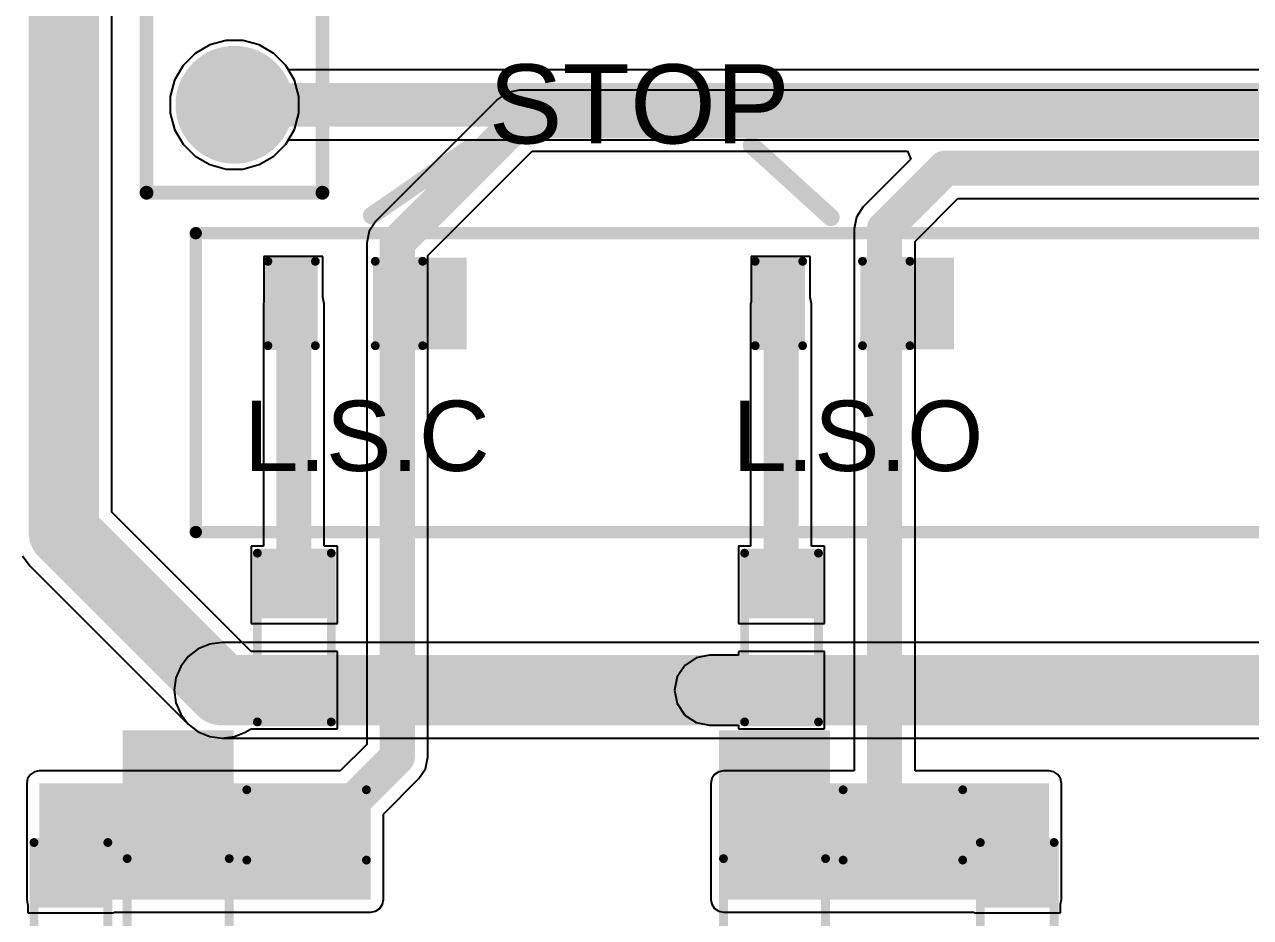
# Model space of a CAD drawing. Header units: millimetres. Extents: x -0.16 to 4.85, y -0.01 to 3.83.
# Drawn here: x 2.877 to 3.574, y 0.469 to 0.977 of the extents above; entities that cross this region are included whole.
import ezdxf

# ---------------------------------------------------------------- set-up
doc = ezdxf.new("R2010")
doc.units = ezdxf.units.MM
doc.header["$MEASUREMENT"] = 0
for name, color, linetype in [('BottomLayer', 5, 'Continuous'), ('BottomSolder', 6, 'Continuous'), ('MultiLayer', 9, 'Continuous'), ('PadHoleLayer', 156, 'Continuous'), ('TopLayer', 1, 'Continuous'), ('TopOverlay', 2, 'Continuous'), ('TopPaste', 8, 'Continuous'), ('TopSolder', 216, 'Continuous'), ('ViaHoleLayer', 16, 'Continuous')]:
    doc.layers.add(name, color=color, linetype=linetype)
doc.styles.add('Arial', font='', dxfattribs={"height": 0.2})
doc.styles.get('Arial').set_extended_font_data('Arial')

# ---------------------------------------------------------------- blocks, each defined once
blk = doc.blocks.new('RES_0603_41')
at = {"layer": 'TopLayer'}
for points in [[(-0.015, 0.0175), (-0.015, -0.0175), (-0.045, -0.0175), (-0.045, 0.0175)], [(0.045, 0.0175), (0.045, -0.0175), (0.015, -0.0175), (0.015, 0.0175)]]:
    blk.add_hatch(color=1, dxfattribs=at).paths.add_polyline_path(points)
at = {"layer": 'TopPaste'}
for points in [[(-0.015, 0.0175), (-0.015, -0.0175), (-0.045, -0.0175), (-0.045, 0.0175)], [(0.045, 0.0175), (0.045, -0.0175), (0.015, -0.0175), (0.015, 0.0175)]]:
    blk.add_hatch(color=8, dxfattribs=at).paths.add_polyline_path(points)
at = {"layer": 'TopSolder'}
for points in [[(-0.011, 0.0215), (-0.011, -0.0215), (-0.049, -0.0215), (-0.049, 0.0215)], [(0.049, 0.0215), (0.049, -0.0215), (0.011, -0.0215), (0.011, 0.0215)]]:
    blk.add_hatch(color=216, dxfattribs=at).paths.add_polyline_path(points)
at = {"layer": 'TopOverlay', "const_width": 0.005}
for points in [[(-0.048, -0.021), (-0.048, 0.021)], [(0.048, 0.021), (-0.048, 0.021)], [(0.048, -0.021), (0.048, 0.021)], [(0.048, -0.021), (-0.048, -0.021)]]:
    blk.add_lwpolyline(points, dxfattribs=at)
at = {"layer": 'TopOverlay', "const_width": 0.0025}
for points in [[(-0.04925, 0.021, 1), (-0.04675, 0.021, 1)], [(-0.04925, 0.021, 1), (-0.04675, 0.021, 1)], [(0.04675, 0.021, 1), (0.04925, 0.021, 1)], [(0.04675, 0.021, 1), (0.04925, 0.021, 1)], [(-0.04925, -0.021, 1), (-0.04675, -0.021, 1)], [(-0.04925, -0.021, 1), (-0.04675, -0.021, 1)], [(0.04675, -0.021, 1), (0.04925, -0.021, 1)], [(0.04675, -0.021, 1), (0.04925, -0.021, 1)]]:
    blk.add_lwpolyline(points, format="xyb", close=True, dxfattribs=at)
blk = doc.blocks.new('RES_0603_42')
at = {"layer": 'TopLayer'}
for points in [[(-0.015, 0.0175), (-0.015, -0.0175), (-0.045, -0.0175), (-0.045, 0.0175)], [(0.045, 0.0175), (0.045, -0.0175), (0.015, -0.0175), (0.015, 0.0175)]]:
    blk.add_hatch(color=1, dxfattribs=at).paths.add_polyline_path(points)
at = {"layer": 'TopPaste'}
for points in [[(-0.015, 0.0175), (-0.015, -0.0175), (-0.045, -0.0175), (-0.045, 0.0175)], [(0.045, 0.0175), (0.045, -0.0175), (0.015, -0.0175), (0.015, 0.0175)]]:
    blk.add_hatch(color=8, dxfattribs=at).paths.add_polyline_path(points)
at = {"layer": 'TopSolder'}
for points in [[(-0.011, 0.0215), (-0.011, -0.0215), (-0.049, -0.0215), (-0.049, 0.0215)], [(0.049, 0.0215), (0.049, -0.0215), (0.011, -0.0215), (0.011, 0.0215)]]:
    blk.add_hatch(color=216, dxfattribs=at).paths.add_polyline_path(points)
at = {"layer": 'TopOverlay', "const_width": 0.005}
for points in [[(-0.048, -0.021), (-0.048, 0.021)], [(0.048, 0.021), (-0.048, 0.021)], [(0.048, -0.021), (0.048, 0.021)], [(0.048, -0.021), (-0.048, -0.021)]]:
    blk.add_lwpolyline(points, dxfattribs=at)
at = {"layer": 'TopOverlay', "const_width": 0.0025}
for points in [[(-0.04925, 0.021, 1), (-0.04675, 0.021, 1)], [(-0.04925, 0.021, 1), (-0.04675, 0.021, 1)], [(0.04675, 0.021, 1), (0.04925, 0.021, 1)], [(0.04675, 0.021, 1), (0.04925, 0.021, 1)], [(-0.04925, -0.021, 1), (-0.04675, -0.021, 1)], [(-0.04925, -0.021, 1), (-0.04675, -0.021, 1)], [(0.04675, -0.021, 1), (0.04925, -0.021, 1)], [(0.04675, -0.021, 1), (0.04925, -0.021, 1)]]:
    blk.add_lwpolyline(points, format="xyb", close=True, dxfattribs=at)
blk = doc.blocks.new('RES_0603_46')
at = {"layer": 'TopLayer'}
for points in [[(-0.015, 0.0175), (-0.015, -0.0175), (-0.045, -0.0175), (-0.045, 0.0175)], [(0.045, 0.0175), (0.045, -0.0175), (0.015, -0.0175), (0.015, 0.0175)]]:
    blk.add_hatch(color=1, dxfattribs=at).paths.add_polyline_path(points)
at = {"layer": 'TopPaste'}
for points in [[(-0.015, 0.0175), (-0.015, -0.0175), (-0.045, -0.0175), (-0.045, 0.0175)], [(0.045, 0.0175), (0.045, -0.0175), (0.015, -0.0175), (0.015, 0.0175)]]:
    blk.add_hatch(color=8, dxfattribs=at).paths.add_polyline_path(points)
at = {"layer": 'TopSolder'}
for points in [[(-0.011, 0.0215), (-0.011, -0.0215), (-0.049, -0.0215), (-0.049, 0.0215)], [(0.049, 0.0215), (0.049, -0.0215), (0.011, -0.0215), (0.011, 0.0215)]]:
    blk.add_hatch(color=216, dxfattribs=at).paths.add_polyline_path(points)
at = {"layer": 'TopOverlay', "const_width": 0.005}
for points in [[(-0.048, 0.021), (-0.048, -0.021)], [(-0.048, 0.021), (0.048, 0.021)], [(0.048, 0.021), (0.048, -0.021)], [(-0.048, -0.021), (0.048, -0.021)]]:
    blk.add_lwpolyline(points, dxfattribs=at)
at = {"layer": 'TopOverlay', "const_width": 0.0025}
for points in [[(-0.04925, 0.021, 1), (-0.04675, 0.021, 1)], [(-0.04925, 0.021, 1), (-0.04675, 0.021, 1)], [(0.04675, 0.021, 1), (0.04925, 0.021, 1)], [(0.04675, 0.021, 1), (0.04925, 0.021, 1)], [(-0.04925, -0.021, 1), (-0.04675, -0.021, 1)], [(-0.04925, -0.021, 1), (-0.04675, -0.021, 1)], [(0.04675, -0.021, 1), (0.04925, -0.021, 1)], [(0.04675, -0.021, 1), (0.04925, -0.021, 1)]]:
    blk.add_lwpolyline(points, format="xyb", close=True, dxfattribs=at)
blk = doc.blocks.new('RES_0603_47')
at = {"layer": 'TopLayer'}
for points in [[(-0.015, 0.0175), (-0.015, -0.0175), (-0.045, -0.0175), (-0.045, 0.0175)], [(0.045, 0.0175), (0.045, -0.0175), (0.015, -0.0175), (0.015, 0.0175)]]:
    blk.add_hatch(color=1, dxfattribs=at).paths.add_polyline_path(points)
at = {"layer": 'TopPaste'}
for points in [[(-0.015, 0.0175), (-0.015, -0.0175), (-0.045, -0.0175), (-0.045, 0.0175)], [(0.045, 0.0175), (0.045, -0.0175), (0.015, -0.0175), (0.015, 0.0175)]]:
    blk.add_hatch(color=8, dxfattribs=at).paths.add_polyline_path(points)
at = {"layer": 'TopSolder'}
for points in [[(-0.011, 0.0215), (-0.011, -0.0215), (-0.049, -0.0215), (-0.049, 0.0215)], [(0.049, 0.0215), (0.049, -0.0215), (0.011, -0.0215), (0.011, 0.0215)]]:
    blk.add_hatch(color=216, dxfattribs=at).paths.add_polyline_path(points)
at = {"layer": 'TopOverlay', "const_width": 0.005}
for points in [[(-0.048, 0.021), (-0.048, -0.021)], [(-0.048, 0.021), (0.048, 0.021)], [(0.048, 0.021), (0.048, -0.021)], [(-0.048, -0.021), (0.048, -0.021)]]:
    blk.add_lwpolyline(points, dxfattribs=at)
at = {"layer": 'TopOverlay', "const_width": 0.0025}
for points in [[(-0.04925, 0.021, 1), (-0.04675, 0.021, 1)], [(-0.04925, 0.021, 1), (-0.04675, 0.021, 1)], [(0.04675, 0.021, 1), (0.04925, 0.021, 1)], [(0.04675, 0.021, 1), (0.04925, 0.021, 1)], [(-0.04925, -0.021, 1), (-0.04675, -0.021, 1)], [(-0.04925, -0.021, 1), (-0.04675, -0.021, 1)], [(0.04675, -0.021, 1), (0.04925, -0.021, 1)], [(0.04675, -0.021, 1), (0.04925, -0.021, 1)]]:
    blk.add_lwpolyline(points, format="xyb", close=True, dxfattribs=at)
blk = doc.blocks.new('LED_0603_82')
at = {"layer": 'TopLayer'}
for points in [[(-0.03937, 0.01969), (-0.01969, 0.01969), (-0.01969, -0.01969), (-0.03937, -0.01969)], [(0.01969, 0.01969), (0.03937, 0.01969), (0.03937, -0.01969), (0.01969, -0.01969)]]:
    blk.add_hatch(color=1, dxfattribs=at).paths.add_polyline_path(points)
at = {"layer": 'TopOverlay'}
blk.add_hatch(color=2, dxfattribs=at).paths.add_polyline_path([(0.044, -0.026), (0.069, -0.026), (0.069, 0.026), (0.044, 0.026)])
at = {"layer": 'TopPaste'}
for points in [[(-0.03937, 0.01969), (-0.01969, 0.01969), (-0.01969, -0.01969), (-0.03937, -0.01969)], [(0.01969, 0.01969), (0.03937, 0.01969), (0.03937, -0.01969), (0.01969, -0.01969)]]:
    blk.add_hatch(color=8, dxfattribs=at).paths.add_polyline_path(points)
at = {"layer": 'TopSolder'}
for points in [[(-0.04337, 0.02369), (-0.01569, 0.02369), (-0.01569, -0.02369), (-0.04337, -0.02369)], [(0.01569, 0.02369), (0.04337, 0.02369), (0.04337, -0.02369), (0.01569, -0.02369)]]:
    blk.add_hatch(color=216, dxfattribs=at).paths.add_polyline_path(points)
at = {"layer": 'TopOverlay', "const_width": 0.005}
for points in [[(-0.044, 0.024), (-0.017, 0.024)], [(-0.044, -0.024), (-0.044, 0.024)], [(0.017, 0.024), (0.044, 0.024)], [(0.044, -0.024), (0.044, 0.024)], [(-0.044, -0.024), (-0.017, -0.024)], [(0.017, -0.024), (0.044, -0.024)]]:
    blk.add_lwpolyline(points, dxfattribs=at)
at = {"layer": 'TopOverlay', "const_width": 0.0025}
for points in [[(-0.04525, 0.024, 1), (-0.04275, 0.024, 1)], [(-0.04525, 0.024, 1), (-0.04275, 0.024, 1)], [(-0.01825, 0.024, 1), (-0.01575, 0.024, 1)], [(0.01575, 0.024, 1), (0.01825, 0.024, 1)], [(0.04275, 0.024, 1), (0.04525, 0.024, 1)], [(0.04275, 0.024, 1), (0.04525, 0.024, 1)], [(-0.04525, -0.024, 1), (-0.04275, -0.024, 1)], [(-0.04525, -0.024, 1), (-0.04275, -0.024, 1)], [(-0.01825, -0.024, 1), (-0.01575, -0.024, 1)], [(0.01575, -0.024, 1), (0.01825, -0.024, 1)], [(0.04275, -0.024, 1), (0.04525, -0.024, 1)], [(0.04275, -0.024, 1), (0.04525, -0.024, 1)]]:
    blk.add_lwpolyline(points, format="xyb", close=True, dxfattribs=at)
blk = doc.blocks.new('LED_0603_83')
at = {"layer": 'TopLayer'}
for points in [[(-0.03937, 0.01969), (-0.01969, 0.01969), (-0.01969, -0.01969), (-0.03937, -0.01969)], [(0.01969, 0.01969), (0.03937, 0.01969), (0.03937, -0.01969), (0.01969, -0.01969)]]:
    blk.add_hatch(color=1, dxfattribs=at).paths.add_polyline_path(points)
at = {"layer": 'TopOverlay'}
blk.add_hatch(color=2, dxfattribs=at).paths.add_polyline_path([(0.044, -0.026), (0.069, -0.026), (0.069, 0.026), (0.044, 0.026)])
at = {"layer": 'TopPaste'}
for points in [[(-0.03937, 0.01969), (-0.01969, 0.01969), (-0.01969, -0.01969), (-0.03937, -0.01969)], [(0.01969, 0.01969), (0.03937, 0.01969), (0.03937, -0.01969), (0.01969, -0.01969)]]:
    blk.add_hatch(color=8, dxfattribs=at).paths.add_polyline_path(points)
at = {"layer": 'TopSolder'}
for points in [[(-0.04337, 0.02369), (-0.01569, 0.02369), (-0.01569, -0.02369), (-0.04337, -0.02369)], [(0.01569, 0.02369), (0.04337, 0.02369), (0.04337, -0.02369), (0.01569, -0.02369)]]:
    blk.add_hatch(color=216, dxfattribs=at).paths.add_polyline_path(points)
at = {"layer": 'TopOverlay', "const_width": 0.005}
for points in [[(-0.044, 0.024), (-0.017, 0.024)], [(-0.044, -0.024), (-0.044, 0.024)], [(0.017, 0.024), (0.044, 0.024)], [(0.044, -0.024), (0.044, 0.024)], [(-0.044, -0.024), (-0.017, -0.024)], [(0.017, -0.024), (0.044, -0.024)]]:
    blk.add_lwpolyline(points, dxfattribs=at)
at = {"layer": 'TopOverlay', "const_width": 0.0025}
for points in [[(-0.04525, 0.024, 1), (-0.04275, 0.024, 1)], [(-0.04525, 0.024, 1), (-0.04275, 0.024, 1)], [(-0.01825, 0.024, 1), (-0.01575, 0.024, 1)], [(0.01575, 0.024, 1), (0.01825, 0.024, 1)], [(0.04275, 0.024, 1), (0.04525, 0.024, 1)], [(0.04275, 0.024, 1), (0.04525, 0.024, 1)], [(-0.04525, -0.024, 1), (-0.04275, -0.024, 1)], [(-0.04525, -0.024, 1), (-0.04275, -0.024, 1)], [(-0.01825, -0.024, 1), (-0.01575, -0.024, 1)], [(0.01575, -0.024, 1), (0.01825, -0.024, 1)], [(0.04275, -0.024, 1), (0.04525, -0.024, 1)], [(0.04275, -0.024, 1), (0.04525, -0.024, 1)]]:
    blk.add_lwpolyline(points, format="xyb", close=True, dxfattribs=at)
blk = doc.blocks.new('HDR1X2__FEMALE__92')
at = {"layer": 'BottomLayer'}
blk.add_hatch(color=5, dxfattribs=at).paths.add_polyline_path([(-0.07953, 0.02953), (-0.02047, 0.02953), (-0.02047, -0.02953), (-0.07953, -0.02953)])
h = blk.add_hatch(color=5, dxfattribs=at)
edge = h.paths.add_edge_path()
edge.add_arc((0.05, 0), 0.02953, 0, 360)
at = {"layer": 'BottomSolder'}
blk.add_hatch(color=6, dxfattribs=at).paths.add_polyline_path([(-0.08353, 0.03353), (-0.01647, 0.03353), (-0.01647, -0.03353), (-0.08353, -0.03353)])
h = blk.add_hatch(color=6, dxfattribs=at)
edge = h.paths.add_edge_path()
edge.add_arc((0.05, 0), 0.03353, 0, 360)
at = {"layer": 'MultiLayer'}
blk.add_hatch(color=9, dxfattribs=at).paths.add_polyline_path([(-0.07953, 0.02953), (-0.02047, 0.02953), (-0.02047, -0.02953), (-0.07953, -0.02953)])
h = blk.add_hatch(color=9, dxfattribs=at)
edge = h.paths.add_edge_path()
edge.add_arc((0.05, 0), 0.02953, 0, 360)
at = {"layer": 'PadHoleLayer'}
h = blk.add_hatch(color=156, dxfattribs=at)
edge = h.paths.add_edge_path()
edge.add_arc((-0.05, 0), 0.01772, 0, 360)
h = blk.add_hatch(color=156, dxfattribs=at)
edge = h.paths.add_edge_path()
edge.add_arc((0.05, 0), 0.01772, 0, 360)
at = {"layer": 'TopLayer'}
blk.add_hatch(color=1, dxfattribs=at).paths.add_polyline_path([(-0.07953, 0.02953), (-0.02047, 0.02953), (-0.02047, -0.02953), (-0.07953, -0.02953)])
h = blk.add_hatch(color=1, dxfattribs=at)
edge = h.paths.add_edge_path()
edge.add_arc((0.05, 0), 0.02953, 0, 360)
at = {"layer": 'TopSolder'}
blk.add_hatch(color=216, dxfattribs=at).paths.add_polyline_path([(-0.08353, 0.03353), (-0.01647, 0.03353), (-0.01647, -0.03353), (-0.08353, -0.03353)])
h = blk.add_hatch(color=216, dxfattribs=at)
edge = h.paths.add_edge_path()
edge.add_arc((0.05, 0), 0.03353, 0, 360)
at = {"layer": 'TopOverlay', "const_width": 0.00787}
for points in [[(0.1, 0.05), (-0.1, 0.05)], [(-0.1, -0.05), (-0.1, 0.05)], [(0.1, -0.05), (0.1, 0.05)], [(0.1, -0.05), (-0.1, -0.05)]]:
    blk.add_lwpolyline(points, dxfattribs=at)
at = {"layer": 'TopOverlay', "const_width": 0.00394}
for points in [[(-0.10197, 0.05, 1), (-0.09803, 0.05, 1)], [(-0.10197, 0.05, 1), (-0.09803, 0.05, 1)], [(0.09803, 0.05, 1), (0.10197, 0.05, 1)], [(0.09803, 0.05, 1), (0.10197, 0.05, 1)], [(-0.10197, -0.05, 1), (-0.09803, -0.05, 1)], [(-0.10197, -0.05, 1), (-0.09803, -0.05, 1)], [(0.09803, -0.05, 1), (0.10197, -0.05, 1)], [(0.09803, -0.05, 1), (0.10197, -0.05, 1)]]:
    blk.add_lwpolyline(points, format="xyb", close=True, dxfattribs=at)
blk = doc.blocks.new('SOD_123_110')
at = {"layer": 'TopLayer'}
for points in [[(-0.04331, 0.01772), (-0.04331, -0.01772), (-0.08071, -0.01772), (-0.08071, 0.01772)], [(0.08071, 0.01772), (0.08071, -0.01772), (0.04331, -0.01772), (0.04331, 0.01772)]]:
    blk.add_hatch(color=1, dxfattribs=at).paths.add_polyline_path(points)
at = {"layer": 'TopOverlay'}
for points in [[(0.038, 0.02), (0.111, 0.02), (0.111, 0.0315), (0.038, 0.0315)], [(0.08346, -0.031), (0.111, -0.031), (0.111, 0.031), (0.08346, 0.031)], [(0.038, -0.0315), (0.111, -0.0315), (0.111, -0.02), (0.038, -0.02)]]:
    blk.add_hatch(color=2, dxfattribs=at).paths.add_polyline_path(points)
at = {"layer": 'TopPaste'}
for points in [[(-0.04331, 0.01772), (-0.04331, -0.01772), (-0.08071, -0.01772), (-0.08071, 0.01772)], [(0.08071, 0.01772), (0.08071, -0.01772), (0.04331, -0.01772), (0.04331, 0.01772)]]:
    blk.add_hatch(color=8, dxfattribs=at).paths.add_polyline_path(points)
at = {"layer": 'TopSolder'}
for points in [[(-0.03931, 0.02172), (-0.03931, -0.02172), (-0.08471, -0.02172), (-0.08471, 0.02172)], [(0.08471, 0.02172), (0.08471, -0.02172), (0.03931, -0.02172), (0.03931, 0.02172)]]:
    blk.add_hatch(color=216, dxfattribs=at).paths.add_polyline_path(points)
at = {"layer": 'TopOverlay', "const_width": 0.005}
for points in [[(-0.054, 0.029), (-0.054, 0.023)], [(-0.054, 0.029), (0.038, 0.029)], [(-0.054, -0.023), (-0.054, -0.029)], [(-0.054, -0.029), (0.038, -0.029)]]:
    blk.add_lwpolyline(points, dxfattribs=at)
at = {"layer": 'TopOverlay', "const_width": 0.0025}
for points in [[(-0.05525, 0.029, 1), (-0.05275, 0.029, 1)], [(-0.05525, 0.029, 1), (-0.05275, 0.029, 1)], [(0.03675, 0.029, 1), (0.03925, 0.029, 1)], [(-0.05525, 0.023, 1), (-0.05275, 0.023, 1)], [(-0.05525, -0.023, 1), (-0.05275, -0.023, 1)], [(-0.05525, -0.029, 1), (-0.05275, -0.029, 1)], [(-0.05525, -0.029, 1), (-0.05275, -0.029, 1)], [(0.03675, -0.029, 1), (0.03925, -0.029, 1)]]:
    blk.add_lwpolyline(points, format="xyb", close=True, dxfattribs=at)
blk = doc.blocks.new('SOD_123_111')
at = {"layer": 'TopLayer'}
for points in [[(-0.04331, 0.01772), (-0.04331, -0.01772), (-0.08071, -0.01772), (-0.08071, 0.01772)], [(0.08071, 0.01772), (0.08071, -0.01772), (0.04331, -0.01772), (0.04331, 0.01772)]]:
    blk.add_hatch(color=1, dxfattribs=at).paths.add_polyline_path(points)
at = {"layer": 'TopOverlay'}
for points in [[(0.038, 0.02), (0.111, 0.02), (0.111, 0.0315), (0.038, 0.0315)], [(0.08346, -0.031), (0.111, -0.031), (0.111, 0.031), (0.08346, 0.031)], [(0.038, -0.0315), (0.111, -0.0315), (0.111, -0.02), (0.038, -0.02)]]:
    blk.add_hatch(color=2, dxfattribs=at).paths.add_polyline_path(points)
at = {"layer": 'TopPaste'}
for points in [[(-0.04331, 0.01772), (-0.04331, -0.01772), (-0.08071, -0.01772), (-0.08071, 0.01772)], [(0.08071, 0.01772), (0.08071, -0.01772), (0.04331, -0.01772), (0.04331, 0.01772)]]:
    blk.add_hatch(color=8, dxfattribs=at).paths.add_polyline_path(points)
at = {"layer": 'TopSolder'}
for points in [[(-0.03931, 0.02172), (-0.03931, -0.02172), (-0.08471, -0.02172), (-0.08471, 0.02172)], [(0.08471, 0.02172), (0.08471, -0.02172), (0.03931, -0.02172), (0.03931, 0.02172)]]:
    blk.add_hatch(color=216, dxfattribs=at).paths.add_polyline_path(points)
at = {"layer": 'TopOverlay', "const_width": 0.005}
for points in [[(-0.054, 0.029), (-0.054, 0.023)], [(-0.054, 0.029), (0.038, 0.029)], [(-0.054, -0.023), (-0.054, -0.029)], [(-0.054, -0.029), (0.038, -0.029)]]:
    blk.add_lwpolyline(points, dxfattribs=at)
at = {"layer": 'TopOverlay', "const_width": 0.0025}
for points in [[(-0.05525, 0.029, 1), (-0.05275, 0.029, 1)], [(-0.05525, 0.029, 1), (-0.05275, 0.029, 1)], [(0.03675, 0.029, 1), (0.03925, 0.029, 1)], [(-0.05525, 0.023, 1), (-0.05275, 0.023, 1)], [(-0.05525, -0.023, 1), (-0.05275, -0.023, 1)], [(-0.05525, -0.029, 1), (-0.05275, -0.029, 1)], [(-0.05525, -0.029, 1), (-0.05275, -0.029, 1)], [(0.03675, -0.029, 1), (0.03925, -0.029, 1)]]:
    blk.add_lwpolyline(points, format="xyb", close=True, dxfattribs=at)
blk = doc.blocks.new('CAP_0805_120')
at = {"layer": 'TopLayer'}
for points in [[(-0.06, 0.03), (-0.02, 0.03), (-0.02, -0.03), (-0.06, -0.03)], [(0.02, 0.03), (0.06, 0.03), (0.06, -0.03), (0.02, -0.03)]]:
    blk.add_hatch(color=1, dxfattribs=at).paths.add_polyline_path(points)
at = {"layer": 'TopPaste'}
for points in [[(-0.06, 0.03), (-0.02, 0.03), (-0.02, -0.03), (-0.06, -0.03)], [(0.02, 0.03), (0.06, 0.03), (0.06, -0.03), (0.02, -0.03)]]:
    blk.add_hatch(color=8, dxfattribs=at).paths.add_polyline_path(points)
at = {"layer": 'TopSolder'}
for points in [[(-0.06276, 0.03276), (-0.01724, 0.03276), (-0.01724, -0.03276), (-0.06276, -0.03276)], [(0.01724, 0.03276), (0.06276, 0.03276), (0.06276, -0.03276), (0.01724, -0.03276)]]:
    blk.add_hatch(color=216, dxfattribs=at).paths.add_polyline_path(points)
at = {"layer": 'TopOverlay', "const_width": 0.005}
for points in [[(-0.064, 0.034), (-0.064, -0.034)], [(-0.064, 0.034), (-0.024, 0.034)], [(0.024, 0.034), (0.064, 0.034)], [(0.064, 0.034), (0.064, -0.034)], [(-0.064, -0.034), (-0.024, -0.034)], [(0.024, -0.034), (0.064, -0.034)]]:
    blk.add_lwpolyline(points, dxfattribs=at)
at = {"layer": 'TopOverlay', "const_width": 0.0025}
for points in [[(-0.06525, 0.034, 1), (-0.06275, 0.034, 1)], [(-0.06525, 0.034, 1), (-0.06275, 0.034, 1)], [(-0.02525, 0.034, 1), (-0.02275, 0.034, 1)], [(0.02275, 0.034, 1), (0.02525, 0.034, 1)], [(0.06275, 0.034, 1), (0.06525, 0.034, 1)], [(0.06275, 0.034, 1), (0.06525, 0.034, 1)], [(-0.06525, -0.034, 1), (-0.06275, -0.034, 1)], [(-0.06525, -0.034, 1), (-0.06275, -0.034, 1)], [(-0.02525, -0.034, 1), (-0.02275, -0.034, 1)], [(0.02275, -0.034, 1), (0.02525, -0.034, 1)], [(0.06275, -0.034, 1), (0.06525, -0.034, 1)], [(0.06275, -0.034, 1), (0.06525, -0.034, 1)]]:
    blk.add_lwpolyline(points, format="xyb", close=True, dxfattribs=at)
blk = doc.blocks.new('CAP_0805_121')
at = {"layer": 'TopLayer'}
for points in [[(-0.06, 0.03), (-0.02, 0.03), (-0.02, -0.03), (-0.06, -0.03)], [(0.02, 0.03), (0.06, 0.03), (0.06, -0.03), (0.02, -0.03)]]:
    blk.add_hatch(color=1, dxfattribs=at).paths.add_polyline_path(points)
at = {"layer": 'TopPaste'}
for points in [[(-0.06, 0.03), (-0.02, 0.03), (-0.02, -0.03), (-0.06, -0.03)], [(0.02, 0.03), (0.06, 0.03), (0.06, -0.03), (0.02, -0.03)]]:
    blk.add_hatch(color=8, dxfattribs=at).paths.add_polyline_path(points)
at = {"layer": 'TopSolder'}
for points in [[(-0.06276, 0.03276), (-0.01724, 0.03276), (-0.01724, -0.03276), (-0.06276, -0.03276)], [(0.01724, 0.03276), (0.06276, 0.03276), (0.06276, -0.03276), (0.01724, -0.03276)]]:
    blk.add_hatch(color=216, dxfattribs=at).paths.add_polyline_path(points)
at = {"layer": 'TopOverlay', "const_width": 0.005}
for points in [[(-0.064, 0.034), (-0.064, -0.034)], [(-0.064, 0.034), (-0.024, 0.034)], [(0.024, 0.034), (0.064, 0.034)], [(0.064, 0.034), (0.064, -0.034)], [(-0.064, -0.034), (-0.024, -0.034)], [(0.024, -0.034), (0.064, -0.034)]]:
    blk.add_lwpolyline(points, dxfattribs=at)
at = {"layer": 'TopOverlay', "const_width": 0.0025}
for points in [[(-0.06525, 0.034, 1), (-0.06275, 0.034, 1)], [(-0.06525, 0.034, 1), (-0.06275, 0.034, 1)], [(-0.02525, 0.034, 1), (-0.02275, 0.034, 1)], [(0.02275, 0.034, 1), (0.02525, 0.034, 1)], [(0.06275, 0.034, 1), (0.06525, 0.034, 1)], [(0.06275, 0.034, 1), (0.06525, 0.034, 1)], [(-0.06525, -0.034, 1), (-0.06275, -0.034, 1)], [(-0.06525, -0.034, 1), (-0.06275, -0.034, 1)], [(-0.02525, -0.034, 1), (-0.02275, -0.034, 1)], [(0.02275, -0.034, 1), (0.02525, -0.034, 1)], [(0.06275, -0.034, 1), (0.06525, -0.034, 1)], [(0.06275, -0.034, 1), (0.06525, -0.034, 1)]]:
    blk.add_lwpolyline(points, format="xyb", close=True, dxfattribs=at)

msp = doc.modelspace()

# ---------------------------------------------------------------- hatches: boundary and pattern name
at = {"layer": 'BottomLayer'}
h = msp.add_hatch(color=5, dxfattribs=at)
edge = h.paths.add_edge_path()
edge.add_arc((2.989, 0.598), 0.01181, 0, 360)
h = msp.add_hatch(color=5, dxfattribs=at)
edge = h.paths.add_edge_path()
edge.add_arc((3.266, 0.598), 0.01181, 0, 360)
at = {"layer": 'BottomSolder'}
h = msp.add_hatch(color=6, dxfattribs=at)
edge = h.paths.add_edge_path()
edge.add_arc((2.989, 0.598), 0.01581, 0, 360)
h = msp.add_hatch(color=6, dxfattribs=at)
edge = h.paths.add_edge_path()
edge.add_arc((3.266, 0.598), 0.01581, 0, 360)
at = {"layer": 'TopLayer'}
h = msp.add_hatch(color=1, dxfattribs=at)
edge = h.paths.add_edge_path()
edge.add_arc((2.989, 0.598), 0.01181, 0, 360)
h = msp.add_hatch(color=1, dxfattribs=at)
edge = h.paths.add_edge_path()
edge.add_arc((3.266, 0.598), 0.01181, 0, 360)
for points in [[(2.885, 0.479), (3.0735, 0.479), (3.0735, 0.545), (2.885, 0.545)], [(3.45899, 0.545), (3.274, 0.545), (3.274, 0.479), (3.45899, 0.479)]]:
    msp.add_hatch(color=1, dxfattribs=at).paths.add_polyline_path(points)
at = {"layer": 'TopSolder'}
h = msp.add_hatch(color=216, dxfattribs=at)
edge = h.paths.add_edge_path()
edge.add_arc((2.989, 0.598), 0.01581, 0, 360)
h = msp.add_hatch(color=216, dxfattribs=at)
edge = h.paths.add_edge_path()
edge.add_arc((3.266, 0.598), 0.01581, 0, 360)
at = {"layer": 'ViaHoleLayer'}
h = msp.add_hatch(color=16, dxfattribs=at)
edge = h.paths.add_edge_path()
edge.add_arc((2.989, 0.598), 0.00591, 0, 360)
h = msp.add_hatch(color=16, dxfattribs=at)
edge = h.paths.add_edge_path()
edge.add_arc((3.266, 0.598), 0.00591, 0, 360)

# ---------------------------------------------------------------- linework, layer by layer
at = {"layer": 'BottomLayer'}
for p, q in [((2.9819, 0.96504), (2.97357, 0.96023)), ((2.99119, 0.96753), (2.9819, 0.96504)), ((3.00081, 0.96753), (2.99119, 0.96753)), ((3.0101, 0.96504), (3.00081, 0.96753)), ((3.01843, 0.96023), (3.0101, 0.96504)), ((2.97357, 0.96023), (2.96677, 0.95343)), ((3.02523, 0.95343), (3.01843, 0.96023)), ((2.96677, 0.95343), (2.96196, 0.9451)), ((3.0267, 0.95088), (3.02523, 0.95343)), ((4.456, 0.95088), (3.0267, 0.95088)), ((2.96196, 0.9451), (2.95947, 0.93581)), ((2.95947, 0.93581), (2.95947, 0.92619)), ((2.95947, 0.92619), (2.96196, 0.9169)), ((2.96196, 0.9169), (2.96677, 0.90857)), ((2.96677, 0.90857), (2.97357, 0.90177)), ((3.01843, 0.90177), (3.02523, 0.90857)), ((3.02523, 0.90857), (3.0267, 0.91112)), ((3.0267, 0.91112), (4.456, 0.91112)), ((2.97357, 0.90177), (2.9819, 0.89696)), ((3.0101, 0.89696), (3.01843, 0.90177)), ((2.9819, 0.89696), (2.99119, 0.89447)), ((2.99119, 0.89447), (3.00081, 0.89447)), ((3.00081, 0.89447), (3.0101, 0.89696)), ((2.97538, 0.62158), (2.96974, 0.61726)), ((2.98195, 0.62431), (2.97538, 0.62158)), ((2.989, 0.62523), (2.98195, 0.62431)), ((3.87407, 0.62523), (2.989, 0.62523)), ((2.96974, 0.61726), (2.96542, 0.61162)), ((2.96542, 0.61162), (2.96269, 0.60505)), ((2.96269, 0.60505), (2.96177, 0.598)), ((2.96177, 0.598), (2.96269, 0.59095)), ((2.96269, 0.59095), (2.96542, 0.58438)), ((2.96542, 0.58438), (2.96974, 0.57874)), ((2.96974, 0.57874), (2.97538, 0.57442)), ((2.97538, 0.57442), (2.98195, 0.57169)), ((2.98195, 0.57169), (2.989, 0.57077)), ((2.989, 0.57077), (3.87799, 0.57077))]:
    msp.add_line(p, q, dxfattribs=at)
for points, const_width in [([(2.996, 0.931), (4.456, 0.931)], 0.025), ([(2.989, 0.598), (3.266, 0.598)], 0.04), ([(3.266, 0.598), (3.604, 0.598)], 0.04)]:
    msp.add_lwpolyline(points, dxfattribs=dict(at, const_width=const_width))
for points, const_width in [([(2.98975, 0.931, 1), (3.00225, 0.931, 1)], 0.0125), ([(2.979, 0.598, 1), (2.999, 0.598, 1)], 0.02), ([(3.256, 0.598, 1), (3.276, 0.598, 1)], 0.02), ([(3.256, 0.598, 1), (3.276, 0.598, 1)], 0.02)]:
    msp.add_lwpolyline(points, format="xyb", close=True, dxfattribs=dict(at, const_width=const_width))
at = {"layer": 'TopLayer'}
for p, q in [((2.92623, 0.69928), (2.92623, 1.07272)), ((2.9819, 0.96504), (2.97357, 0.96023)), ((2.99119, 0.96753), (2.9819, 0.96504)), ((3.00081, 0.96753), (2.99119, 0.96753)), ((3.0101, 0.96504), (3.00081, 0.96753)), ((3.01843, 0.96023), (3.0101, 0.96504)), ((2.97357, 0.96023), (2.96677, 0.95343)), ((3.02523, 0.95343), (3.01843, 0.96023)), ((2.96677, 0.95343), (2.96196, 0.9451)), ((3.03004, 0.9451), (3.02523, 0.95343)), ((2.96196, 0.9451), (2.95947, 0.93581)), ((3.03253, 0.93581), (3.03004, 0.9451)), ((2.95947, 0.93581), (2.95947, 0.92619)), ((3.03253, 0.92619), (3.03253, 0.93581)), ((3.14574, 0.93426), (3.07627, 0.86478)), ((3.15137, 0.93801), (3.14574, 0.93426)), ((3.158, 0.93933), (3.15137, 0.93801)), ((3.57782, 0.93933), (3.158, 0.93933)), ((2.95947, 0.92619), (2.96196, 0.9169)), ((3.03004, 0.9169), (3.03253, 0.92619)), ((2.96196, 0.9169), (2.96677, 0.90857)), ((3.02523, 0.90857), (3.03004, 0.9169)), ((2.96677, 0.90857), (2.97357, 0.90177)), ((3.01843, 0.90177), (3.02523, 0.90857)), ((2.97357, 0.90177), (2.9819, 0.89696)), ((3.0101, 0.89696), (3.01843, 0.90177)), ((3.10586, 0.84535), (3.16518, 0.90467)), ((3.16518, 0.90467), (3.37862, 0.90467)), ((3.38054, 0.90005), (3.35327, 0.87278)), ((3.37862, 0.90467), (3.38054, 0.90005)), ((2.9819, 0.89696), (2.99119, 0.89447)), ((2.99119, 0.89447), (3.00081, 0.89447)), ((3.00081, 0.89447), (3.0101, 0.89696)), ((3.35327, 0.87278), (3.34951, 0.86716)), ((3.38286, 0.85335), (3.40718, 0.87767)), ((3.40718, 0.87767), (3.604, 0.87767)), ((3.07627, 0.86478), (3.07251, 0.85916)), ((3.34951, 0.86716), (3.34819, 0.86053)), ((3.07251, 0.85916), (3.07119, 0.85253)), ((3.34819, 0.86053), (3.34819, 0.818)), ((3.07119, 0.85253), (3.07119, 0.818)), ((3.38286, 0.818), (3.38286, 0.85335)), ((3.04631, 0.84469), (3.01263, 0.84469)), ((3.01263, 0.84469), (3.01263, 0.81888)), ((3.04631, 0.82153), (3.04631, 0.84469)), ((3.10586, 0.818), (3.10586, 0.84535)), ((3.32332, 0.84469), (3.28963, 0.84469)), ((3.28963, 0.84469), (3.28963, 0.81888)), ((3.32332, 0.82153), (3.32332, 0.84469)), ((3.01263, 0.81888), (3.0124, 0.81774)), ((3.0124, 0.81774), (3.0124, 0.68)), ((3.04707, 0.81774), (3.04631, 0.82153)), ((3.04707, 0.68), (3.04707, 0.81774)), ((3.07119, 0.818), (3.07119, 0.56721)), ((3.10586, 0.56003), (3.10586, 0.818)), ((3.28963, 0.81888), (3.2894, 0.81774)), ((3.2894, 0.81774), (3.2894, 0.68)), ((3.32407, 0.81774), (3.32332, 0.82153)), ((3.32407, 0.68), (3.32407, 0.81774)), ((3.34819, 0.818), (3.34819, 0.55214)), ((3.38286, 0.55214), (3.38286, 0.818)), ((3.00551, 0.62), (2.92623, 0.69928)), ((3.0124, 0.68), (3.0055, 0.68)), ((3.0055, 0.68), (3.0055, 0.636)), ((3.0545, 0.68), (3.04707, 0.68)), ((3.0545, 0.636), (3.0545, 0.68)), ((3.2894, 0.68), (3.2825, 0.68)), ((3.2825, 0.68), (3.2825, 0.636)), ((3.3315, 0.68), (3.32407, 0.68)), ((3.3315, 0.636), (3.3315, 0.68)), ((2.87542, 0.67438), (2.87974, 0.66874)), ((2.87974, 0.66874), (2.96974, 0.57874)), ((3.0055, 0.636), (3.0545, 0.636)), ((3.2825, 0.636), (3.3315, 0.636)), ((3.0545, 0.62), (3.00551, 0.62)), ((3.0545, 0.576), (3.0545, 0.62)), ((3.25839, 0.61637), (3.25194, 0.61206)), ((3.266, 0.61788), (3.25839, 0.61637)), ((3.2825, 0.61788), (3.266, 0.61788)), ((3.3315, 0.62), (3.2825, 0.62)), ((3.2825, 0.62), (3.2825, 0.61788)), ((3.3315, 0.576), (3.3315, 0.62)), ((3.25194, 0.61206), (3.24763, 0.60561)), ((3.24763, 0.60561), (3.24612, 0.598)), ((3.24612, 0.598), (3.24763, 0.59039)), ((3.24763, 0.59039), (3.25194, 0.58394)), ((2.96974, 0.57874), (2.97538, 0.57442)), ((3.25194, 0.58394), (3.25839, 0.57963)), ((3.25839, 0.57963), (3.266, 0.57812)), ((2.97538, 0.57442), (2.98195, 0.57169)), ((2.98195, 0.57169), (2.989, 0.57077)), ((2.989, 0.57077), (2.99605, 0.57169)), ((2.99605, 0.57169), (3.00262, 0.57442)), ((3.00262, 0.57442), (3.00307, 0.57476)), ((3.00307, 0.57476), (3.0055, 0.576)), ((3.0055, 0.576), (3.0545, 0.576)), ((3.266, 0.57812), (3.2825, 0.57812)), ((3.2825, 0.57812), (3.2825, 0.576)), ((3.2825, 0.576), (3.3315, 0.576)), ((3.07119, 0.56721), (3.05612, 0.55214)), ((3.10454, 0.55339), (3.10586, 0.56003)), ((3.10586, 0.56003), (3.10586, 0.56003)), ((2.88227, 0.55159), (2.87995, 0.55005)), ((2.885, 0.55214), (2.88227, 0.55159)), ((3.05612, 0.55214), (2.885, 0.55214)), ((3.10078, 0.54777), (3.10454, 0.55339)), ((3.27127, 0.55159), (3.26895, 0.55005)), ((3.274, 0.55214), (3.27127, 0.55159)), ((3.34819, 0.55214), (3.274, 0.55214)), ((3.45899, 0.55214), (3.38286, 0.55214)), ((3.46172, 0.55159), (3.45899, 0.55214)), ((3.46403, 0.55005), (3.46172, 0.55159)), ((2.87841, 0.54773), (2.87786, 0.545)), ((2.87786, 0.545), (2.87786, 0.479)), ((2.87995, 0.55005), (2.87841, 0.54773)), ((3.08064, 0.52762), (3.10078, 0.54777)), ((3.26741, 0.54773), (3.26686, 0.545)), ((3.26686, 0.545), (3.26686, 0.479)), ((3.26895, 0.55005), (3.26741, 0.54773)), ((3.46558, 0.54773), (3.46403, 0.55005)), ((3.46612, 0.545), (3.46558, 0.54773)), ((3.46612, 0.479), (3.46612, 0.545)), ((3.08064, 0.479), (3.08064, 0.52762)), ((2.87786, 0.479), (2.87841, 0.47627)), ((2.87841, 0.47627), (2.8785, 0.47613)), ((2.8785, 0.47613), (2.8785, 0.4714)), ((3.07623, 0.47241), (3.07855, 0.47395)), ((3.07855, 0.47395), (3.08009, 0.47627)), ((3.08009, 0.47627), (3.08064, 0.479)), ((3.26686, 0.479), (3.26741, 0.47627)), ((3.26741, 0.47627), (3.26895, 0.47395)), ((3.26895, 0.47395), (3.27127, 0.47241)), ((3.4655, 0.47615), (3.46558, 0.47627)), ((3.4655, 0.4714), (3.4655, 0.47615)), ((3.46558, 0.47627), (3.46612, 0.479)), ((2.8785, 0.4714), (2.9275, 0.4714)), ((2.9275, 0.4714), (2.9275, 0.47186)), ((2.9275, 0.47186), (3.0735, 0.47186)), ((3.0735, 0.47186), (3.07623, 0.47241)), ((3.27127, 0.47241), (3.274, 0.47186)), ((3.274, 0.47186), (3.4165, 0.47186)), ((3.4165, 0.47186), (3.4165, 0.4714)), ((3.4165, 0.4714), (3.4655, 0.4714))]:
    msp.add_line(p, q, dxfattribs=at)
for points, const_width in [([(2.899, 0.688), (2.899, 1.084)], 0.04), ([(3.08853, 0.85253), (3.158, 0.922)], 0.02), ([(3.158, 0.922), (3.585, 0.922)], 0.02), ([(3.36553, 0.86053), (3.4, 0.895)], 0.02), ([(3.4, 0.895), (3.604, 0.895)], 0.02), ([(3.36553, 0.818), (3.36553, 0.86053)], 0.02), ([(3.08853, 0.818), (3.08853, 0.85253)], 0.02), ([(3.02974, 0.65877), (3.02974, 0.81774)], 0.02), ([(3.08853, 0.56003), (3.08853, 0.818)], 0.02), ([(3.30674, 0.65877), (3.30674, 0.81774)], 0.02), ([(3.36553, 0.52687), (3.36553, 0.818)], 0.02), ([(2.899, 0.688), (2.989, 0.598)], 0.04), ([(3.03, 0.658), (3.03, 0.65851)], 0.025), ([(3.307, 0.658), (3.307, 0.65851)], 0.025), ([(3.02974, 0.65877), (3.03, 0.65851)], 0.02), ([(3.30674, 0.65877), (3.307, 0.65851)], 0.02), ([(2.989, 0.598), (3.03, 0.598)], 0.025), ([(3.266, 0.598), (3.307, 0.598)], 0.025), ([(3.0424, 0.5139), (3.08853, 0.56003)], 0.02), ([(3.36553, 0.52687), (3.375, 0.5174)], 0.02), ([(3.037, 0.5174), (3.0424, 0.512)], 0.02), ([(3.0424, 0.512), (3.0424, 0.5139)], 0.02)]:
    msp.add_lwpolyline(points, dxfattribs=dict(at, const_width=const_width))
for points, const_width in [([(3.153, 0.922, 1), (3.163, 0.922, 1)], 0.01), ([(3.153, 0.922, 1), (3.163, 0.922, 1)], 0.01), ([(3.395, 0.895, 1), (3.405, 0.895, 1)], 0.01), ([(3.395, 0.895, 1), (3.405, 0.895, 1)], 0.01), ([(3.36053, 0.86053, 1), (3.37053, 0.86053, 1)], 0.01), ([(3.36053, 0.86053, 1), (3.37053, 0.86053, 1)], 0.01), ([(3.08353, 0.85253, 1), (3.09353, 0.85253, 1)], 0.01), ([(3.08353, 0.85253, 1), (3.09353, 0.85253, 1)], 0.01), ([(3.02474, 0.81774, 1), (3.03474, 0.81774, 1)], 0.01), ([(3.08353, 0.818, 1), (3.09353, 0.818, 1)], 0.01), ([(3.08353, 0.818, 1), (3.09353, 0.818, 1)], 0.01), ([(3.30174, 0.81774, 1), (3.31174, 0.81774, 1)], 0.01), ([(3.36053, 0.818, 1), (3.37053, 0.818, 1)], 0.01), ([(3.36053, 0.818, 1), (3.37053, 0.818, 1)], 0.01), ([(2.889, 0.688, 1), (2.909, 0.688, 1)], 0.02), ([(2.889, 0.688, 1), (2.909, 0.688, 1)], 0.02), ([(3.02375, 0.65851, 1), (3.03625, 0.65851, 1)], 0.0125), ([(3.02375, 0.658, 1), (3.03625, 0.658, 1)], 0.0125), ([(3.30075, 0.65851, 1), (3.31325, 0.65851, 1)], 0.0125), ([(3.30075, 0.658, 1), (3.31325, 0.658, 1)], 0.0125), ([(3.02474, 0.65877, 1), (3.03474, 0.65877, 1)], 0.01), ([(3.02474, 0.65877, 1), (3.03474, 0.65877, 1)], 0.01), ([(3.025, 0.65851, 1), (3.035, 0.65851, 1)], 0.01), ([(3.30174, 0.65877, 1), (3.31174, 0.65877, 1)], 0.01), ([(3.30174, 0.65877, 1), (3.31174, 0.65877, 1)], 0.01), ([(3.302, 0.65851, 1), (3.312, 0.65851, 1)], 0.01), ([(2.979, 0.598, 1), (2.999, 0.598, 1)], 0.02), ([(2.98275, 0.598, 1), (2.99525, 0.598, 1)], 0.0125), ([(3.02375, 0.598, 1), (3.03625, 0.598, 1)], 0.0125), ([(3.25975, 0.598, 1), (3.27225, 0.598, 1)], 0.0125), ([(3.30075, 0.598, 1), (3.31325, 0.598, 1)], 0.0125), ([(3.08353, 0.56003, 1), (3.09353, 0.56003, 1)], 0.01), ([(3.08353, 0.56003, 1), (3.09353, 0.56003, 1)], 0.01), ([(3.36053, 0.52687, 1), (3.37053, 0.52687, 1)], 0.01), ([(3.36053, 0.52687, 1), (3.37053, 0.52687, 1)], 0.01), ([(3.032, 0.5174, 1), (3.042, 0.5174, 1)], 0.01), ([(3.0374, 0.5139, 1), (3.0474, 0.5139, 1)], 0.01), ([(3.0374, 0.5139, 1), (3.0474, 0.5139, 1)], 0.01), ([(3.37, 0.5174, 1), (3.38, 0.5174, 1)], 0.01), ([(3.0374, 0.512, 1), (3.0474, 0.512, 1)], 0.01), ([(3.0374, 0.512, 1), (3.0474, 0.512, 1)], 0.01)]:
    msp.add_lwpolyline(points, format="xyb", close=True, dxfattribs=dict(at, const_width=const_width))
at = {"layer": 'TopOverlay'}
for points, const_width in [([(3.29, 0.908), (3.335, 0.867)], 0.01), ([(3.074, 0.868), (3.129, 0.906)], 0.01), ([(2.974, 0.858), (4.743, 0.858)], 0.007), ([(2.974, 0.688), (2.974, 0.858)], 0.007), ([(2.974, 0.688), (4.743, 0.688)], 0.007)]:
    msp.add_lwpolyline(points, dxfattribs=dict(at, const_width=const_width))
for points, const_width in [([(3.2875, 0.908, 1), (3.2925, 0.908, 1)], 0.005), ([(3.1265, 0.906, 1), (3.1315, 0.906, 1)], 0.005), ([(3.0715, 0.868, 1), (3.0765, 0.868, 1)], 0.005), ([(3.3325, 0.867, 1), (3.3375, 0.867, 1)], 0.005), ([(2.97225, 0.858, 1), (2.97575, 0.858, 1)], 0.0035), ([(2.97225, 0.858, 1), (2.97575, 0.858, 1)], 0.0035), ([(2.97225, 0.688, 1), (2.97575, 0.688, 1)], 0.0035), ([(2.97225, 0.688, 1), (2.97575, 0.688, 1)], 0.0035)]:
    msp.add_lwpolyline(points, format="xyb", close=True, dxfattribs=dict(at, const_width=const_width))

# ---------------------------------------------------------------- block references
for name, p, rotation in [('HDR1X2__FEMALE__92', (2.996, 0.981), 270), ('RES_0603_47', (3.03, 0.628), 90), ('RES_0603_46', (3.307, 0.628), 90), ('SOD_123_111', (2.964, 0.46425), 90), ('SOD_123_110', (3.303, 0.46425), 90), ('CAP_0805_121', (3.037, 0.4774), 90), ('CAP_0805_120', (3.376, 0.4774), 90), ('RES_0603_42', (2.903, 0.4634), 270), ('RES_0603_41', (3.441, 0.4634), 270)]:
    msp.add_blockref(name, p, dxfattribs=dict(rotation=rotation))
for name, p in [('LED_0603_83', (3.059, 0.818)), ('LED_0603_82', (3.336, 0.818))]:
    msp.add_blockref(name, p)

# ---------------------------------------------------------------- texts
at = {"layer": 'TopOverlay', "style": 'Arial'}
for s, height, p in [('STOP', 0.045, (3.14053, 0.90901)), ('L.S.C', 0.04, (3.00136, 0.72273)), ('L.S.O', 0.04, (3.27889, 0.72273))]:
    msp.add_text(s, height=height, dxfattribs=at).set_placement(p)

doc.saveas('drawing.dxf')
